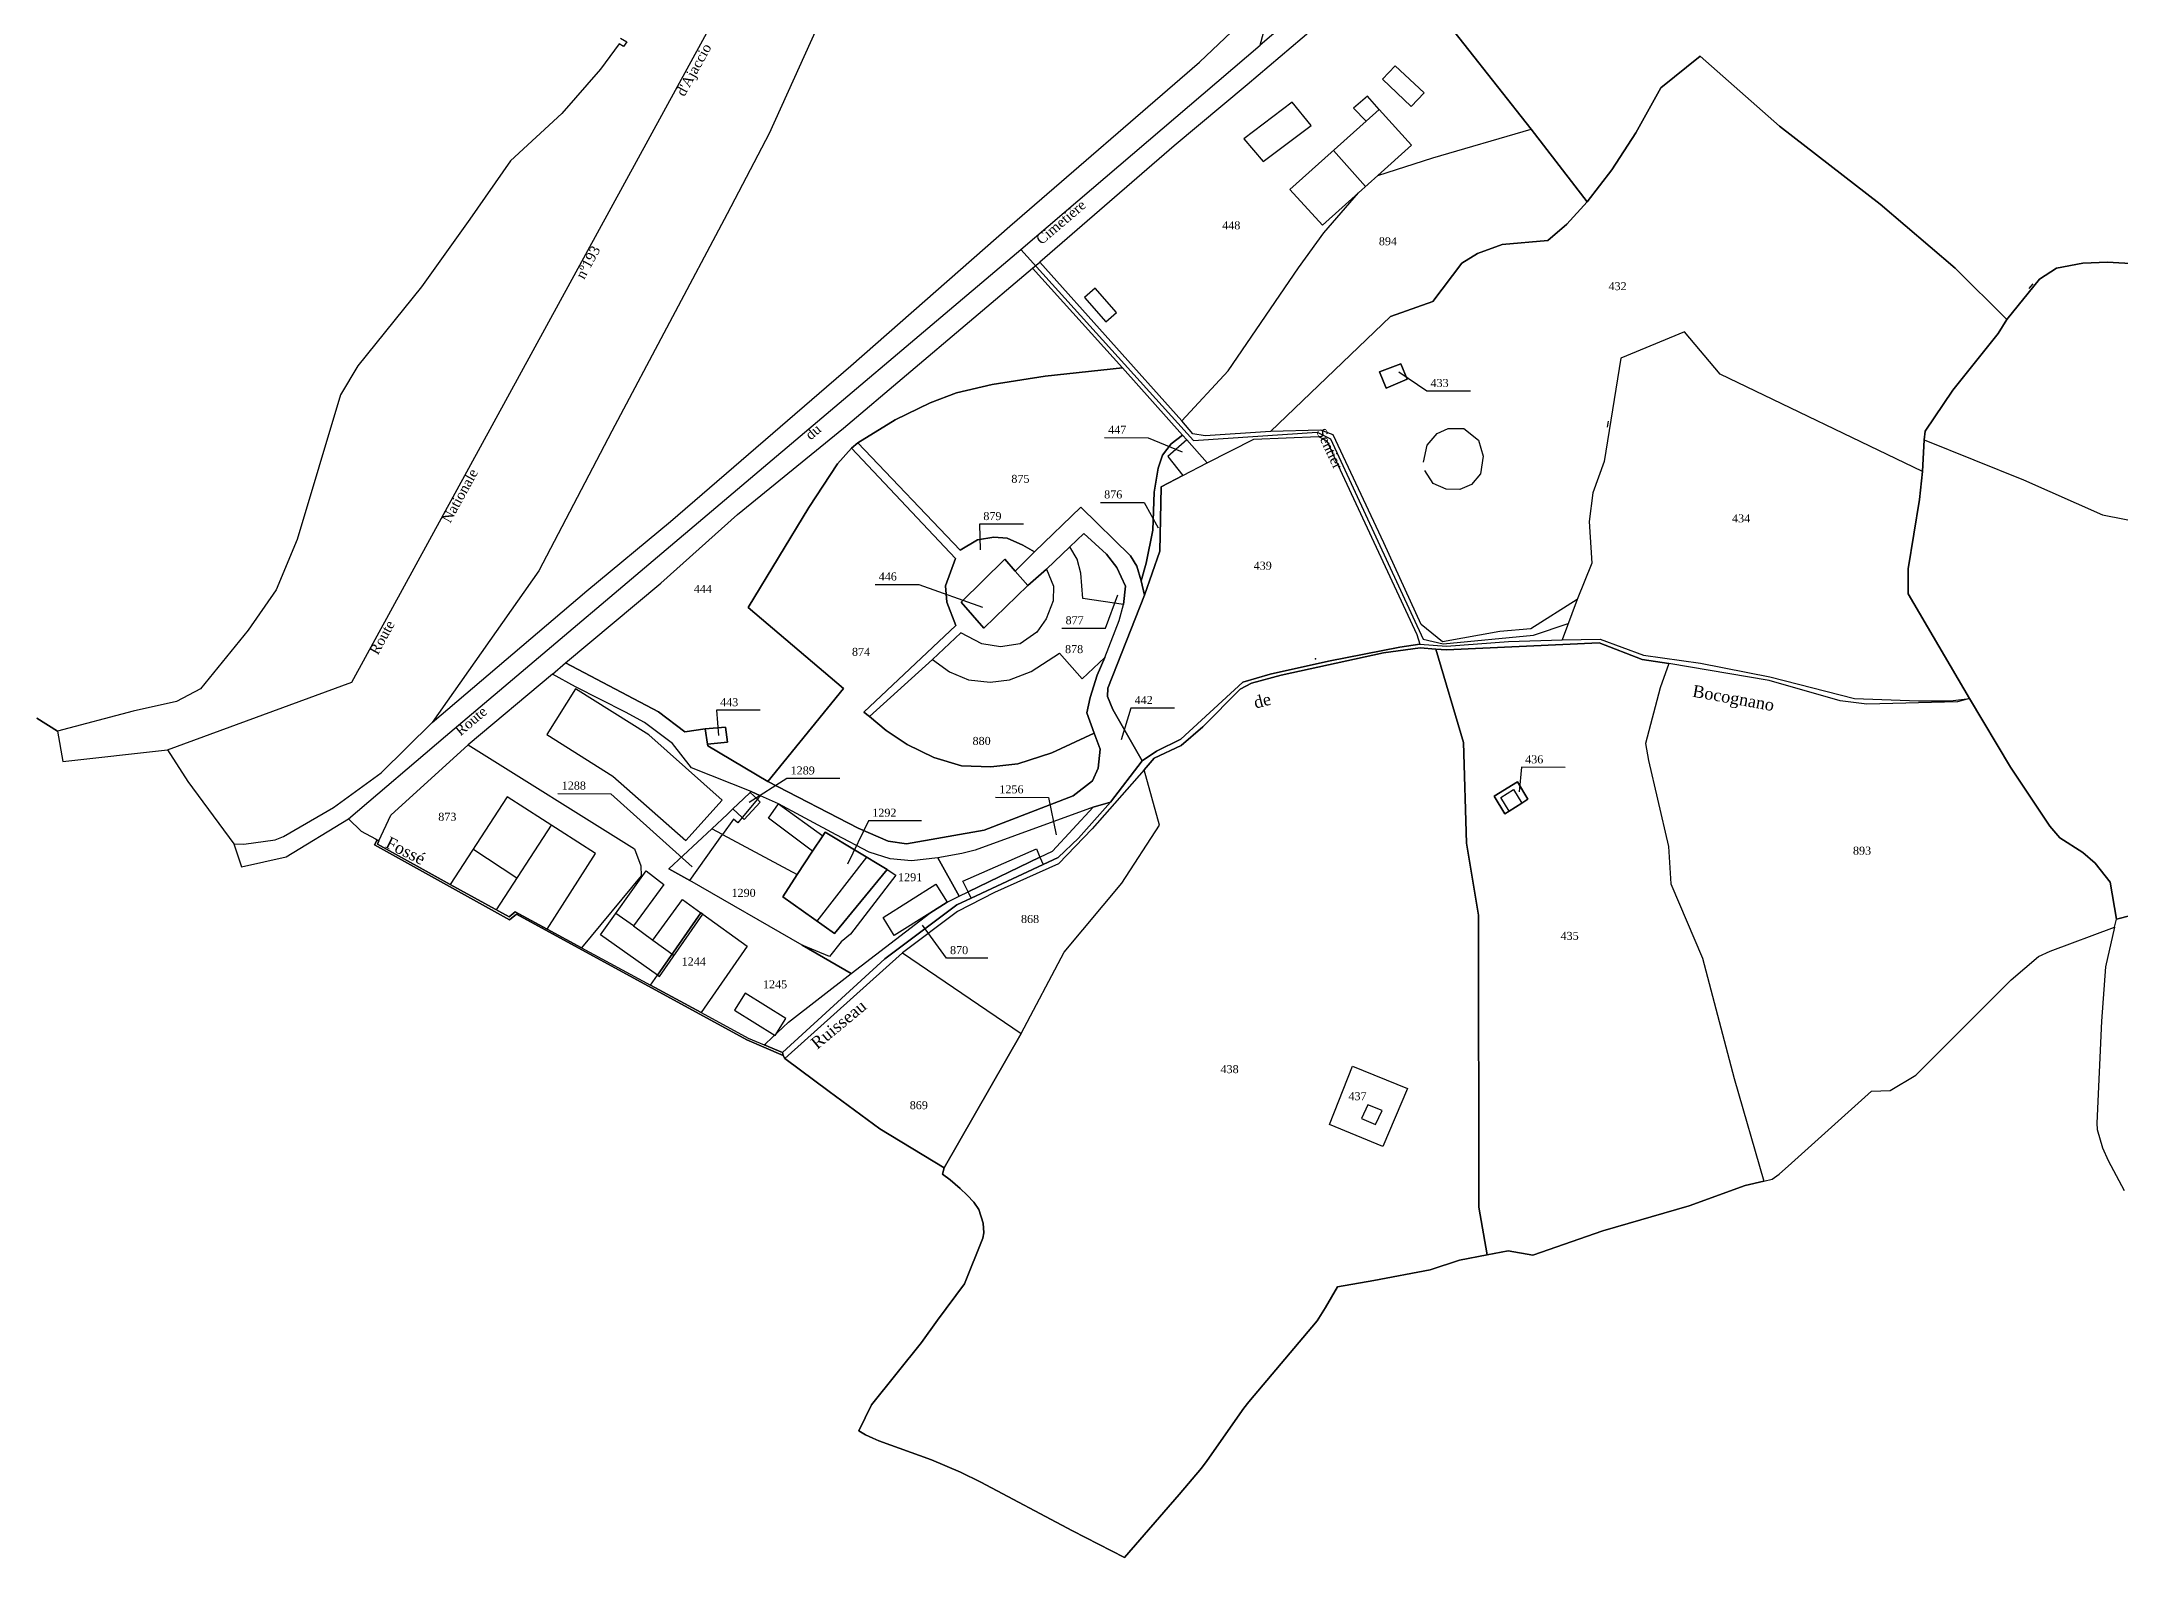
# Model space of a CAD drawing. Extents: x 1206804 to 1210977, y 6152742 to 6157901.
# Drawn here: x 1207753 to 1208273, y 6154386 to 6154765 of the extents above; entities that cross this region are included whole.
import ezdxf

# ---------------------------------------------------------------- set-up
doc = ezdxf.new("R2010")
doc.units = 0
doc.linetypes.add('CONTINU', pattern=[0])
doc.layers.get('0').update_dxf_attribs({"linetype": 'CONTINU'})
for name, color, linetype in [('1FLECHEFL', 7, 'CONTINU'), ('1LIEUDIT', 7, 'CONTINU'), ('1PARCELLE', 7, 'CONTINU'), ('1SECTION', 7, 'CONTINU'), ('1SUBDSECT', 7, 'CONTINU'), ('1TRONFLUV', 7, 'CONTINU'), ('1TROUPARCELLE', 7, 'CONTINU'), ('1ZONCOMM', 7, 'CONTINU'), ('3BATIDUR', 7, 'CONTINU'), ('3BATILEGER', 7, 'CONTINU'), ('3FISCLINE', 7, 'CONTINUOUS'), ('3FLECHEPAR', 7, 'CONTINU'), ('3MURNONMI', 7, 'CONTINU'), ('3PARCELLETEX', 7, 'CONTINU'), ('3SENTIER', 7, 'CONTINU'), ('3TRONFLUVTEX', 7, 'CONTINU'), ('3ZONCOMMTEX', 7, 'CONTINU')]:
    doc.layers.add(name, color=color, linetype=linetype)
doc.styles.get("Standard").update_dxf_attribs({"font": 'Times New Roman'})

# ---------------------------------------------------------------- blocks, each defined once
blk = doc.blocks.new('FLECHRU1')
blk.add_point((0, 0))
blk = doc.blocks.new('MURNOMI')
blk.add_line((-0.75, 0.5), (0.75, 0.5))

msp = doc.modelspace()

# ---------------------------------------------------------------- linework, layer by layer
at = {"layer": '1LIEUDIT'}
for points in [[(1207751.95, 6154595.49), (1207757.13, 6154592.28), (1207758.45, 6154584.71), (1207784.62, 6154587.56), (1207789.68, 6154579.64), (1207801.23, 6154564.06), (1207803.09, 6154558.34), (1207814.25, 6154560.83), (1207829.86, 6154570.33), (1207833.07, 6154567.22), (1207836.64, 6154565.35), (1207837.06, 6154565.11), (1207836.41, 6154563.83), (1207870.14, 6154545.1), (1207871.87, 6154546.48), (1207929.45, 6154515.11), (1207938.56, 6154511.15), (1207938.95, 6154510.46), (1207950, 6154502.18), (1207962.7, 6154492.83), (1207978.75, 6154483.07), (1207978.33, 6154481.51), (1207980.28, 6154480.1), (1207982.76, 6154477.94), (1207984.54, 6154476.26), (1207986.16, 6154474.5), (1207987.41, 6154472.7), (1207988.54, 6154469.31), (1207988.66, 6154466.89), (1207988.41, 6154465.51), (1207983.88, 6154454.15), (1207977.13, 6154445.06), (1207973.09, 6154439.44), (1207960.6, 6154423.85), (1207957.41, 6154417.39), (1207959.12, 6154416.41), (1207960.94, 6154415.56), (1207962.4, 6154414.87), (1207975.57, 6154410.1), (1207982.87, 6154407.03), (1207987.97, 6154404.52), (1208010.83, 6154392.35), (1208023.84, 6154385.73), (1208037.48, 6154401.49), (1208043.1, 6154408.04), (1208044.49, 6154409.97), (1208053.71, 6154423.06), (1208054.9, 6154424.63), (1208072.01, 6154444.83), (1208074.1, 6154448.19), (1208077.09, 6154453.34), (1208086.14, 6154454.93), (1208100.22, 6154457.58), (1208107.62, 6154460.06), (1208114.46, 6154461.38), (1208119.76, 6154462.4), (1208125.95, 6154461.27), (1208143.43, 6154467.36), (1208164.96, 6154473.64), (1208179.02, 6154478.68), (1208183.66, 6154479.78), (1208185.78, 6154480.28), (1208187.47, 6154481.54), (1208190.58, 6154484.29), (1208210.58, 6154502.29), (1208215.24, 6154502.46), (1208221.62, 6154506.31), (1208245.47, 6154530.06), (1208252.32, 6154535.95), (1208255.27, 6154537.3), (1208271.35, 6154543.28), (1208271.81, 6154545.27), (1208270.2, 6154554.52), (1208266.48, 6154559.25), (1208263.4, 6154561.96), (1208257.61, 6154565.58), (1208255.13, 6154568.47), (1208245.32, 6154583.25), (1208235.1, 6154600.45), (1208235.1, 6154600.45), (1208219.71, 6154626.6), (1208219.72, 6154632.81), (1208222.59, 6154650.19), (1208223.28, 6154657.16), (1208223.71, 6154665.07), (1208223.95, 6154667.26), (1208230.9, 6154677.49), (1208242.25, 6154691.65), (1208244.4, 6154695.14), (1208231.52, 6154707.95), (1208212.71, 6154723.97), (1208187.55, 6154743.47), (1208167.76, 6154760.94), (1208157.93, 6154753.09), (1208151.62, 6154741.81), (1208145.66, 6154732.54), (1208139.47, 6154724.53), (1208125.51, 6154742.71), (1208091.87, 6154785.49)], [(1208088.37, 6154789.85), (1208057.79, 6154763.69), (1208060.92, 6154775.54)], [(1208276.71, 6154709.06), (1208269.53, 6154709.48), (1208263.4, 6154709.21), (1208256.8, 6154708), (1208252.53, 6154705.23), (1208244.4, 6154695.14), (1208231.52, 6154707.95), (1208212.71, 6154723.97), (1208187.55, 6154743.47), (1208167.76, 6154760.94), (1208157.93, 6154753.09), (1208151.62, 6154741.81), (1208145.66, 6154732.54), (1208139.47, 6154724.53), (1208125.51, 6154742.71), (1208091.87, 6154785.49)], [(1208276.71, 6154709.06), (1208269.53, 6154709.48), (1208263.4, 6154709.21), (1208256.8, 6154708), (1208252.53, 6154705.23), (1208244.4, 6154695.14), (1208242.25, 6154691.65), (1208230.9, 6154677.49), (1208223.95, 6154667.26), (1208223.71, 6154665.07), (1208223.28, 6154657.16), (1208222.59, 6154650.19), (1208219.72, 6154632.81), (1208219.71, 6154626.6), (1208235.1, 6154600.45), (1208245.32, 6154583.25), (1208255.13, 6154568.47), (1208257.61, 6154565.58), (1208263.4, 6154561.96), (1208266.48, 6154559.25), (1208270.2, 6154554.52), (1208271.81, 6154545.27), (1208279.31, 6154547.21)]]:
    msp.add_lwpolyline(points, dxfattribs=at)
at = {"layer": '1PARCELLE'}
for points in [[(1207957.54, 6154791.46), (1207935.04, 6154741.64), (1207924.55, 6154721.56), (1207895.67, 6154667.28), (1207877.46, 6154632.35), (1207850.75, 6154594.42), (1207889.41, 6154627.31), (1207910.32, 6154644.64), (1207955.47, 6154683.55), (1207995.22, 6154718.51), (1208042.58, 6154759.51), (1208060.11, 6154776.14)], [(1208091.87, 6154785.49), (1208125.51, 6154742.71), (1208139.47, 6154724.53), (1208145.66, 6154732.54), (1208151.62, 6154741.81), (1208157.93, 6154753.09), (1208167.76, 6154760.94), (1208187.55, 6154743.47), (1208212.71, 6154723.97), (1208231.52, 6154707.95), (1208244.4, 6154695.14), (1208252.53, 6154705.23), (1208256.8, 6154708), (1208263.4, 6154709.21), (1208269.53, 6154709.48), (1208276.71, 6154709.06), (1208296.77, 6154704.56), (1208301.7, 6154704.15), (1208309.68, 6154704.75), (1208308.32, 6154724.17), (1208304.89, 6154755.39), (1208302.82, 6154771.57)], [(1207897.88, 6154765.49), (1207899.41, 6154764.55), (1207898.63, 6154763.41), (1207897.54, 6154764.06), (1207892.88, 6154757.74), (1207883.22, 6154746.65), (1207870.37, 6154734.77), (1207860.17, 6154720.2), (1207848.15, 6154703.35), (1207832.21, 6154683.57), (1207827.87, 6154676.36), (1207817.06, 6154640.2), (1207811.79, 6154627.57), (1207804.83, 6154617.49), (1207792.89, 6154602.83), (1207786.9, 6154599.67), (1207776.05, 6154597.25), (1207757.13, 6154592.28), (1207751.95, 6154595.49)], [(1208276.71, 6154709.06), (1208269.53, 6154709.48), (1208263.4, 6154709.21), (1208256.8, 6154708), (1208252.53, 6154705.23), (1208244.4, 6154695.14), (1208242.25, 6154691.65), (1208230.9, 6154677.49), (1208223.95, 6154667.26), (1208223.71, 6154665.07), (1208223.71, 6154665.07), (1208248.58, 6154655.07), (1208268.31, 6154646.36), (1208278.92, 6154644.22)], [(1208279.31, 6154547.21), (1208271.81, 6154545.27), (1208270.2, 6154554.52), (1208266.48, 6154559.25), (1208263.4, 6154561.96), (1208257.61, 6154565.58), (1208255.13, 6154568.47), (1208245.32, 6154583.25), (1208235.1, 6154600.45), (1208219.71, 6154626.6), (1208219.72, 6154632.81), (1208222.59, 6154650.19), (1208223.28, 6154657.16), (1208223.71, 6154665.07), (1208223.71, 6154665.07), (1208248.58, 6154655.07), (1208268.31, 6154646.36), (1208278.92, 6154644.22)]]:
    msp.add_lwpolyline(points, dxfattribs=at)
for points in [[(1208091.87, 6154785.49), (1208079.28, 6154774.84), (1208054.51, 6154753.82), (1208036.28, 6154738.59), (1208002.64, 6154709.47), (1208038.2, 6154669.79), (1208049.73, 6154682.28), (1208067.3, 6154708.09), (1208073.65, 6154716.81), (1208082.33, 6154726.81), (1208087.17, 6154731.16), (1208100.95, 6154735.59), (1208125.51, 6154742.71), (1208091.87, 6154785.49)], [(1208097.96, 6154618.88), (1208088.67, 6154639.3), (1208075.97, 6154666.35), (1208072.91, 6154667.51), (1208060.37, 6154667.16), (1208090.3, 6154695.88), (1208100.91, 6154699.69), (1208108.2, 6154709.27), (1208112.1, 6154711.68), (1208118.24, 6154713.94), (1208129.67, 6154714.87), (1208134.43, 6154718.99), (1208139.47, 6154724.53), (1208145.66, 6154732.54), (1208151.62, 6154741.81), (1208157.93, 6154753.09), (1208167.76, 6154760.94), (1208187.55, 6154743.47), (1208212.71, 6154723.97), (1208231.52, 6154707.95), (1208244.4, 6154695.14), (1208242.25, 6154691.65), (1208230.9, 6154677.49), (1208223.95, 6154667.26), (1208223.71, 6154665.07), (1208223.28, 6154657.16), (1208172.77, 6154681.46), (1208163.8, 6154692.07), (1208147.89, 6154685.52), (1208143.72, 6154659.68), (1208140.92, 6154651.81), (1208139.99, 6154644.63), (1208140.7, 6154634.22), (1208136.96, 6154625.16), (1208125.42, 6154617.81), (1208117.67, 6154617.14), (1208103.3, 6154614.62), (1208097.96, 6154618.88)], [(1208038.2, 6154669.79), (1208049.73, 6154682.28), (1208067.3, 6154708.09), (1208073.65, 6154716.81), (1208082.33, 6154726.81), (1208087.17, 6154731.16), (1208100.95, 6154735.59), (1208125.51, 6154742.71), (1208139.47, 6154724.53), (1208134.43, 6154718.99), (1208129.67, 6154714.87), (1208118.24, 6154713.94), (1208112.1, 6154711.68), (1208108.2, 6154709.27), (1208100.91, 6154699.69), (1208090.3, 6154695.88), (1208060.37, 6154667.16), (1208044, 6154666.09), (1208040.91, 6154666.57), (1208038.2, 6154669.79)], [(1207934.72, 6154579.65), (1207919.7, 6154588.58), (1207919.64, 6154589.02), (1207924.62, 6154589.51), (1207924.12, 6154593.25), (1207919.06, 6154592.8), (1207913.93, 6154592.08), (1207907.36, 6154597.09), (1207884.13, 6154609.34), (1207907.92, 6154629.27), (1207927.14, 6154646.43), (1207953.58, 6154667.98), (1208000.84, 6154707.96), (1208023.37, 6154683.09), (1208003.98, 6154680.95), (1207990.75, 6154678.94), (1207981.87, 6154676.83), (1207975.3, 6154674.35), (1207966.52, 6154670.06), (1207957.2, 6154664.31), (1207955.62, 6154663.02), (1207952.09, 6154659.11), (1207944.94, 6154648.15), (1207929.74, 6154623.16), (1207953.62, 6154602.96), (1207934.72, 6154579.65)], [(1208235.1, 6154600.45), (1208219.71, 6154626.6), (1208219.72, 6154632.81), (1208222.59, 6154650.19), (1208223.28, 6154657.16), (1208172.77, 6154681.46), (1208163.8, 6154692.07), (1208147.89, 6154685.52), (1208143.72, 6154659.68), (1208140.92, 6154651.81), (1208139.99, 6154644.63), (1208140.7, 6154634.22), (1208136.96, 6154625.16), (1208133.23, 6154615.11), (1208142.77, 6154615.24), (1208153.61, 6154611.25), (1208167.84, 6154609.26), (1208185.18, 6154605.8), (1208206.34, 6154600.39), (1208222.31, 6154599.86), (1208230.28, 6154599.85), (1208235.1, 6154600.45)], [(1208028.05, 6154629.86), (1208026.94, 6154633.5), (1208025.38, 6154636.05), (1208012.93, 6154648.27), (1208001.31, 6154637.05), (1207998.47, 6154638.75), (1207994.5, 6154640.48), (1207991.22, 6154640.74), (1207987.06, 6154640.09), (1207982.73, 6154637.53), (1207957.2, 6154664.31), (1207966.52, 6154670.06), (1207975.3, 6154674.35), (1207981.87, 6154676.83), (1207990.75, 6154678.94), (1208003.98, 6154680.95), (1208023.37, 6154683.09), (1208038.32, 6154666.24), (1208035.48, 6154664.07), (1208033.36, 6154661.26), (1208032.27, 6154657.98), (1208031.3, 6154652.03), (1208030.96, 6154642.52), (1208029.28, 6154634.26), (1208028.05, 6154629.86)], [(1208087.57, 6154682.08), (1208092.92, 6154684.08), (1208094.5, 6154680.23), (1208089.22, 6154678.02), (1208087.57, 6154682.08)], [(1208028.27, 6154584.82), (1208020.92, 6154597.7), (1208019.61, 6154600.91), (1208019.65, 6154603.02), (1208028.84, 6154626.22), (1208032.64, 6154637.23), (1208033.04, 6154653.36), (1208038.41, 6154656.16), (1208044.49, 6154659.31), (1208056.19, 6154665.26), (1208072.36, 6154665.91), (1208074.38, 6154664.8), (1208076.55, 6154660.08), (1208096.88, 6154616.44), (1208097.65, 6154614.03), (1208092.64, 6154613.24), (1208074.85, 6154609.77), (1208060.27, 6154606.47), (1208053.45, 6154604.47), (1208037.94, 6154590.22), (1208031.82, 6154587.22), (1208028.27, 6154584.82)], [(1208028.84, 6154626.22), (1208028.05, 6154629.86), (1208029.28, 6154634.26), (1208030.96, 6154642.52), (1208031.3, 6154652.03), (1208032.27, 6154657.98), (1208033.36, 6154661.26), (1208035.48, 6154664.07), (1208038.32, 6154666.24), (1208039.43, 6154665.11), (1208034.64, 6154660.93), (1208038.41, 6154656.16), (1208033.04, 6154653.36), (1208032.64, 6154637.23), (1208028.84, 6154626.22)], [(1208016.23, 6154591.75), (1208017.78, 6154587.75), (1208017.29, 6154583.02), (1208015.84, 6154579.83), (1208010.99, 6154576.06), (1207988.8, 6154567.5), (1207969.37, 6154564.09), (1207964.74, 6154564.8), (1207957.26, 6154568.05), (1207934.72, 6154579.65), (1207953.62, 6154602.96), (1207929.74, 6154623.16), (1207944.94, 6154648.15), (1207952.09, 6154659.11), (1207955.62, 6154663.02), (1207981.63, 6154635.45), (1207979.07, 6154628.6), (1207979.43, 6154624.49), (1207981.67, 6154618.64), (1207958.66, 6154596.97), (1207960.08, 6154595.9), (1207964.27, 6154592.39), (1207969.55, 6154588.96), (1207976.17, 6154585.7), (1207983.14, 6154583.57), (1207990.44, 6154583.33), (1207997.18, 6154584.11), (1208005.66, 6154586.83), (1208016.23, 6154591.75)], [(1208001.31, 6154637.05), (1207996.55, 6154632.27), (1207993.96, 6154635.27), (1207982.98, 6154624.46), (1207988.68, 6154618.03), (1207999.68, 6154628.64), (1208004.33, 6154632.76), (1208006.09, 6154628.46), (1208006.02, 6154624.87), (1208004.23, 6154620.32), (1208001.94, 6154617.02), (1207997.74, 6154614.08), (1207992.87, 6154613.36), (1207988.15, 6154614.11), (1207982.95, 6154616.81), (1207975.81, 6154610.17), (1207960.08, 6154595.9), (1207958.66, 6154596.97), (1207981.67, 6154618.64), (1207979.43, 6154624.49), (1207979.07, 6154628.6), (1207981.63, 6154635.45), (1207955.62, 6154663.02), (1207957.2, 6154664.31), (1207982.73, 6154637.53), (1207987.06, 6154640.09), (1207991.22, 6154640.74), (1207994.5, 6154640.48), (1207998.47, 6154638.75), (1208001.31, 6154637.05)], [(1208038.41, 6154656.16), (1208044.49, 6154659.31), (1208039.43, 6154665.11), (1208034.64, 6154660.93), (1208038.41, 6154656.16)], [(1208020.32, 6154574.5), (1208016.05, 6154573.29), (1207986.52, 6154562.48), (1207983.17, 6154561.66), (1207977.19, 6154560.61), (1207970.62, 6154559.86), (1207965.3, 6154560.33), (1207960.05, 6154562), (1207951.77, 6154566.31), (1207937.38, 6154574.09), (1207932.83, 6154576.13), (1207930.54, 6154577.17), (1207915.63, 6154583.06), (1207910.86, 6154589.15), (1207903.88, 6154594.41), (1207899.12, 6154596.98), (1207886.6, 6154603.35), (1207880.83, 6154606.48), (1207884.13, 6154609.34), (1207907.36, 6154597.09), (1207913.93, 6154592.08), (1207919.06, 6154592.8), (1207919.64, 6154589.02), (1207919.7, 6154588.58), (1207934.72, 6154579.65), (1207957.26, 6154568.05), (1207964.74, 6154564.8), (1207969.37, 6154564.09), (1207988.8, 6154567.5), (1208010.99, 6154576.06), (1208015.84, 6154579.83), (1208017.29, 6154583.02), (1208017.78, 6154587.75), (1208016.23, 6154591.75), (1208014.43, 6154596.84), (1208015.24, 6154600.68), (1208016.99, 6154606.27), (1208018.89, 6154610.66), (1208022.54, 6154619.95), (1208023.57, 6154623.88), (1208024.09, 6154628.47), (1208021.97, 6154633.2), (1208019.34, 6154636.52), (1208013.69, 6154641.63), (1208010.2, 6154638.3), (1208004.33, 6154632.76), (1207999.68, 6154628.64), (1207996.55, 6154632.27), (1208001.31, 6154637.05), (1208012.93, 6154648.27), (1208025.38, 6154636.05), (1208026.94, 6154633.5), (1208028.05, 6154629.86), (1208028.84, 6154626.22), (1208019.65, 6154603.02), (1208019.61, 6154600.91), (1208020.92, 6154597.7), (1208028.27, 6154584.82), (1208020.32, 6154574.5)], [(1208010.2, 6154638.3), (1208013.69, 6154641.63), (1208019.34, 6154636.52), (1208021.97, 6154633.2), (1208024.09, 6154628.47), (1208023.57, 6154623.88), (1208013.44, 6154625.42), (1208012.89, 6154631.71), (1208012, 6154635.24), (1208010.2, 6154638.3)], [(1208018.89, 6154610.66), (1208022.54, 6154619.95), (1208023.57, 6154623.88), (1208013.44, 6154625.42), (1208012.89, 6154631.71), (1208012, 6154635.24), (1208010.2, 6154638.3), (1208004.33, 6154632.76), (1208006.09, 6154628.46), (1208006.02, 6154624.87), (1208004.23, 6154620.32), (1208001.94, 6154617.02), (1207997.74, 6154614.08), (1207992.87, 6154613.36), (1207988.15, 6154614.11), (1207982.95, 6154616.81), (1207975.81, 6154610.17), (1207980.06, 6154607.08), (1207984.81, 6154605.09), (1207990.29, 6154604.54), (1207995.11, 6154605.07), (1208000.5, 6154607.14), (1208007.58, 6154611.76), (1208013.24, 6154605.34), (1208018.89, 6154610.66)], [(1207996.55, 6154632.27), (1207999.68, 6154628.64), (1207988.68, 6154618.03), (1207982.98, 6154624.46), (1207993.96, 6154635.27), (1207996.55, 6154632.27)], [(1208119.76, 6154462.4), (1208114.46, 6154461.38), (1208112.44, 6154473.3), (1208112.33, 6154546.27), (1208109.37, 6154564.28), (1208108.6, 6154589.44), (1208101.7, 6154612.78), (1208104.34, 6154612.57), (1208142.52, 6154614.31), (1208153.23, 6154610.14), (1208159.9, 6154609.13), (1208157.77, 6154603.09), (1208154.1, 6154589.16), (1208154.84, 6154584.94), (1208157.1, 6154575.29), (1208159.86, 6154563.43), (1208160.43, 6154554.09), (1208168.35, 6154535.54), (1208176.26, 6154505.45), (1208183.66, 6154479.78), (1208179.02, 6154478.68), (1208164.96, 6154473.64), (1208143.43, 6154467.36), (1208125.95, 6154461.27), (1208119.76, 6154462.4)], [(1208010.83, 6154392.35), (1207987.97, 6154404.52), (1207982.87, 6154407.03), (1207975.57, 6154410.1), (1207962.4, 6154414.87), (1207960.94, 6154415.56), (1207959.12, 6154416.41), (1207957.41, 6154417.39), (1207960.6, 6154423.85), (1207973.09, 6154439.44), (1207977.13, 6154445.06), (1207983.88, 6154454.15), (1207988.41, 6154465.51), (1207988.66, 6154466.89), (1207988.54, 6154469.31), (1207987.41, 6154472.7), (1207986.16, 6154474.5), (1207984.54, 6154476.26), (1207982.76, 6154477.94), (1207980.28, 6154480.1), (1207978.33, 6154481.51), (1207978.75, 6154483.07), (1207998.01, 6154516.71), (1208008.74, 6154536.98), (1208023.17, 6154554.26), (1208032.57, 6154568.74), (1208028.78, 6154582.62), (1208031.27, 6154585.49), (1208038.02, 6154588.64), (1208043.44, 6154593.3), (1208052.75, 6154602.75), (1208055.56, 6154604.22), (1208063.01, 6154606.24), (1208088.57, 6154611.81), (1208097.79, 6154613.06), (1208101.7, 6154612.78), (1208108.6, 6154589.44), (1208109.37, 6154564.28), (1208112.33, 6154546.27), (1208112.44, 6154473.3), (1208114.46, 6154461.38), (1208107.62, 6154460.06), (1208100.22, 6154457.58), (1208086.14, 6154454.93), (1208077.09, 6154453.34), (1208074.1, 6154448.19), (1208072.01, 6154444.83), (1208054.9, 6154424.63), (1208053.71, 6154423.06), (1208044.49, 6154409.97), (1208043.1, 6154408.04), (1208037.48, 6154401.49), (1208023.84, 6154385.73), (1208010.83, 6154392.35)], [(1208018.89, 6154610.66), (1208016.99, 6154606.27), (1208015.24, 6154600.68), (1208014.43, 6154596.84), (1208016.23, 6154591.75), (1208005.66, 6154586.83), (1207997.18, 6154584.11), (1207990.44, 6154583.33), (1207983.14, 6154583.57), (1207976.17, 6154585.7), (1207969.55, 6154588.96), (1207964.27, 6154592.39), (1207960.08, 6154595.9), (1207975.81, 6154610.17), (1207980.06, 6154607.08), (1207984.81, 6154605.09), (1207990.29, 6154604.54), (1207995.11, 6154605.07), (1208000.5, 6154607.14), (1208007.58, 6154611.76), (1208013.24, 6154605.34), (1208018.89, 6154610.66)], [(1208271.81, 6154545.27), (1208270.2, 6154554.52), (1208266.48, 6154559.25), (1208263.4, 6154561.96), (1208257.61, 6154565.58), (1208255.13, 6154568.47), (1208245.32, 6154583.25), (1208235.1, 6154600.45), (1208232.05, 6154599.62), (1208209.44, 6154598.97), (1208202.72, 6154599.84), (1208185.02, 6154604.9), (1208159.9, 6154609.13), (1208157.77, 6154603.09), (1208154.1, 6154589.16), (1208154.84, 6154584.94), (1208157.1, 6154575.29), (1208159.86, 6154563.43), (1208160.43, 6154554.09), (1208168.35, 6154535.54), (1208176.26, 6154505.45), (1208183.66, 6154479.78), (1208185.78, 6154480.28), (1208187.47, 6154481.54), (1208190.58, 6154484.29), (1208210.58, 6154502.29), (1208215.24, 6154502.46), (1208221.62, 6154506.31), (1208245.47, 6154530.06), (1208252.32, 6154535.95), (1208255.27, 6154537.3), (1208271.35, 6154543.28), (1208271.81, 6154545.27)], [(1207933.78, 6154513.85), (1207934.17, 6154514.21), (1207939.87, 6154519.51), (1207955.49, 6154531.68), (1207943.26, 6154538.74), (1207915.19, 6154554.92), (1207909.94, 6154557.83), (1207920.73, 6154567.86), (1207924.59, 6154571.52), (1207925.96, 6154572.81), (1207928.59, 6154575.32), (1207930.29, 6154576.93), (1207930.54, 6154577.17), (1207915.63, 6154583.06), (1207910.86, 6154589.15), (1207903.88, 6154594.41), (1207899.12, 6154596.98), (1207886.6, 6154603.35), (1207880.83, 6154606.48), (1207859.76, 6154588.82), (1207901.39, 6154562.85), (1207902.92, 6154558.56), (1207903.04, 6154556.09), (1207888.09, 6154538.13), (1207905.39, 6154528.76), (1207907.11, 6154531.28), (1207917.96, 6154546.88), (1207918.48, 6154546.5), (1207929.49, 6154538.5), (1207918.02, 6154521.9), (1207929.79, 6154515.53), (1207933.78, 6154513.85)], [(1207919.64, 6154589.02), (1207919.06, 6154592.8), (1207924.12, 6154593.25), (1207924.62, 6154589.51), (1207919.64, 6154589.02)], [(1207859.76, 6154588.82), (1207901.39, 6154562.85), (1207902.92, 6154558.56), (1207903.04, 6154556.09), (1207888.09, 6154538.13), (1207879.5, 6154542.78), (1207871.5, 6154547.12), (1207870.07, 6154545.83), (1207855.3, 6154553.95), (1207837.08, 6154563.98), (1207837.48, 6154564.85), (1207840.45, 6154571.24), (1207859.76, 6154588.82)], [(1207968.34, 6154536.86), (1207998.01, 6154516.71), (1208008.74, 6154536.98), (1208023.17, 6154554.26), (1208032.57, 6154568.74), (1208028.78, 6154582.62), (1208015.8, 6154567.85), (1208007.32, 6154559.06), (1207991.39, 6154551.9), (1207982.06, 6154547.15), (1207968.34, 6154536.86)], [(1208124.7, 6154575.23), (1208122.05, 6154579.61), (1208116.27, 6154575.99), (1208118.91, 6154571.63), (1208120, 6154572.3), (1208123.16, 6154574.27), (1208124.7, 6154575.23)], [(1207930.54, 6154577.17), (1207932.83, 6154576.13), (1207932.07, 6154575.22), (1207928.26, 6154570.65), (1207927.15, 6154569.34), (1207926.07, 6154570.25), (1207923.35, 6154566.45), (1207920.73, 6154567.86), (1207924.59, 6154571.52), (1207925.96, 6154572.81), (1207928.59, 6154575.32), (1207930.29, 6154576.93), (1207930.54, 6154577.17)], [(1207955.49, 6154531.68), (1207975.22, 6154546.78), (1207979.55, 6154549.48), (1207982.48, 6154550.98), (1207977.19, 6154560.61), (1207970.62, 6154559.86), (1207965.3, 6154560.33), (1207960.05, 6154562), (1207951.77, 6154566.31), (1207937.38, 6154574.09), (1207932.83, 6154576.13), (1207932.07, 6154575.22), (1207928.26, 6154570.65), (1207927.15, 6154569.34), (1207926.07, 6154570.25), (1207923.35, 6154566.45), (1207942.05, 6154556.39), (1207945.89, 6154562.25), (1207948.43, 6154566.1), (1207949, 6154566.97), (1207964.54, 6154557.65), (1207966.69, 6154556.28), (1207955.39, 6154541.54), (1207953.04, 6154539.63), (1207950.09, 6154535.91), (1207943.26, 6154538.74), (1207955.49, 6154531.68)], [(1208020.32, 6154574.5), (1208012.34, 6154565.53), (1208007.26, 6154560.67), (1208003.5, 6154558.9), (1207985.55, 6154550.51), (1207981.94, 6154548.82), (1207963.92, 6154535.31), (1207938.37, 6154511.92), (1207933.78, 6154513.85), (1207934.17, 6154514.21), (1207939.87, 6154519.51), (1207955.49, 6154531.68), (1207975.22, 6154546.78), (1207979.55, 6154549.48), (1207982.48, 6154550.98), (1207984.78, 6154552.09), (1208002.7, 6154560.78), (1208005.83, 6154562.3), (1208016.05, 6154573.29), (1208020.32, 6154574.5)], [(1207982.48, 6154550.98), (1207984.78, 6154552.09), (1208002.7, 6154560.78), (1208005.83, 6154562.3), (1208016.05, 6154573.29), (1207986.52, 6154562.48), (1207983.17, 6154561.66), (1207977.19, 6154560.61), (1207982.48, 6154550.98)], [(1207923.35, 6154566.45), (1207920.73, 6154567.86), (1207909.94, 6154557.83), (1207915.19, 6154554.92), (1207923.35, 6154566.45)], [(1207964.54, 6154557.65), (1207949, 6154566.97), (1207948.43, 6154566.1), (1207945.89, 6154562.25), (1207942.05, 6154556.39), (1207938.41, 6154550.86), (1207951.34, 6154541.69), (1207964.54, 6154557.65)], [(1207923.35, 6154566.45), (1207942.05, 6154556.39), (1207938.41, 6154550.86), (1207951.34, 6154541.69), (1207964.54, 6154557.65), (1207966.69, 6154556.28), (1207955.39, 6154541.54), (1207953.04, 6154539.63), (1207950.09, 6154535.91), (1207943.26, 6154538.74), (1207915.19, 6154554.92), (1207923.35, 6154566.45)], [(1207905.39, 6154528.76), (1207907.11, 6154531.28), (1207917.96, 6154546.88), (1207918.48, 6154546.5), (1207929.49, 6154538.5), (1207918.02, 6154521.9), (1207905.39, 6154528.76)], [(1207968.34, 6154536.86), (1207998.01, 6154516.71), (1207978.75, 6154483.07), (1207962.7, 6154492.83), (1207950, 6154502.18), (1207938.95, 6154510.46), (1207968.34, 6154536.86)], [(1208075.05, 6154493.95), (1208080.8, 6154508.5), (1208094.59, 6154502.93), (1208088.4, 6154488.46), (1208075.05, 6154493.95)]]:
    msp.add_lwpolyline(points, close=True, dxfattribs=at)
at = {"layer": '1SECTION'}
msp.add_lwpolyline([(1207751.95, 6154595.49), (1207757.13, 6154592.28), (1207758.45, 6154584.71), (1207784.62, 6154587.56), (1207789.68, 6154579.64), (1207801.23, 6154564.06), (1207803.09, 6154558.34), (1207814.25, 6154560.83), (1207829.86, 6154570.33), (1207833.07, 6154567.22), (1207836.64, 6154565.35), (1207837.06, 6154565.11), (1207836.41, 6154563.83), (1207870.14, 6154545.1), (1207871.87, 6154546.48), (1207929.45, 6154515.11), (1207938.56, 6154511.15), (1207938.95, 6154510.46), (1207950, 6154502.18), (1207962.7, 6154492.83), (1207978.75, 6154483.07), (1207978.33, 6154481.51), (1207980.28, 6154480.1), (1207982.76, 6154477.94), (1207984.54, 6154476.26), (1207986.16, 6154474.5), (1207987.41, 6154472.7), (1207988.54, 6154469.31), (1207988.66, 6154466.89), (1207988.41, 6154465.51), (1207983.88, 6154454.15), (1207977.13, 6154445.06), (1207973.09, 6154439.44), (1207960.6, 6154423.85), (1207957.41, 6154417.39), (1207959.12, 6154416.41), (1207960.94, 6154415.56), (1207962.4, 6154414.87), (1207975.57, 6154410.1), (1207982.87, 6154407.03), (1207987.97, 6154404.52), (1208010.83, 6154392.35), (1208023.84, 6154385.73), (1208037.48, 6154401.49), (1208043.1, 6154408.04), (1208044.49, 6154409.97), (1208053.71, 6154423.06), (1208054.9, 6154424.63), (1208072.01, 6154444.83), (1208074.1, 6154448.19), (1208077.09, 6154453.34), (1208086.14, 6154454.93), (1208100.22, 6154457.58), (1208107.62, 6154460.06), (1208114.46, 6154461.38), (1208119.76, 6154462.4), (1208125.95, 6154461.27), (1208143.43, 6154467.36), (1208164.96, 6154473.64), (1208179.02, 6154478.68), (1208183.66, 6154479.78), (1208185.78, 6154480.28), (1208187.47, 6154481.54), (1208190.58, 6154484.29), (1208210.58, 6154502.29), (1208215.24, 6154502.46), (1208221.62, 6154506.31), (1208245.47, 6154530.06), (1208252.32, 6154535.95), (1208255.27, 6154537.3), (1208271.35, 6154543.28), (1208269.07, 6154533.31), (1208268.1, 6154519.73), (1208266.86, 6154494.27), (1208266.98, 6154492.72), (1208268.35, 6154488.13), (1208269.69, 6154484.97), (1208273.74, 6154477.48)], dxfattribs=at)
at = {"layer": '1SUBDSECT'}
for points in [[(1208088.37, 6154789.85), (1208057.79, 6154763.69), (1208060.92, 6154775.54)], [(1207751.95, 6154595.49), (1207757.13, 6154592.28), (1207758.45, 6154584.71), (1207784.62, 6154587.56), (1207789.68, 6154579.64), (1207801.23, 6154564.06), (1207803.09, 6154558.34), (1207814.25, 6154560.83), (1207829.86, 6154570.33), (1207833.07, 6154567.22), (1207836.64, 6154565.35), (1207837.06, 6154565.11), (1207836.41, 6154563.83), (1207870.14, 6154545.1), (1207871.87, 6154546.48), (1207929.45, 6154515.11), (1207938.56, 6154511.15), (1207938.95, 6154510.46), (1207950, 6154502.18), (1207962.7, 6154492.83), (1207978.75, 6154483.07), (1207978.33, 6154481.51), (1207980.28, 6154480.1), (1207982.76, 6154477.94), (1207984.54, 6154476.26), (1207986.16, 6154474.5), (1207987.41, 6154472.7), (1207988.54, 6154469.31), (1207988.66, 6154466.89), (1207988.41, 6154465.51), (1207983.88, 6154454.15), (1207977.13, 6154445.06), (1207973.09, 6154439.44), (1207960.6, 6154423.85), (1207957.41, 6154417.39), (1207959.12, 6154416.41), (1207960.94, 6154415.56), (1207962.4, 6154414.87), (1207975.57, 6154410.1), (1207982.87, 6154407.03), (1207987.97, 6154404.52), (1208010.83, 6154392.35), (1208023.84, 6154385.73), (1208037.48, 6154401.49), (1208043.1, 6154408.04), (1208044.49, 6154409.97), (1208053.71, 6154423.06), (1208054.9, 6154424.63), (1208072.01, 6154444.83), (1208074.1, 6154448.19), (1208077.09, 6154453.34), (1208086.14, 6154454.93), (1208100.22, 6154457.58), (1208107.62, 6154460.06), (1208114.46, 6154461.38), (1208119.76, 6154462.4), (1208125.95, 6154461.27), (1208143.43, 6154467.36), (1208164.96, 6154473.64), (1208179.02, 6154478.68), (1208183.66, 6154479.78), (1208185.78, 6154480.28), (1208187.47, 6154481.54), (1208190.58, 6154484.29), (1208210.58, 6154502.29), (1208215.24, 6154502.46), (1208221.62, 6154506.31), (1208245.47, 6154530.06), (1208252.32, 6154535.95), (1208255.27, 6154537.3), (1208271.35, 6154543.28), (1208271.81, 6154545.27), (1208279.31, 6154547.21)]]:
    msp.add_lwpolyline(points, dxfattribs=at)
at = {"layer": '1TRONFLUV'}
for points in [[(1208097.65, 6154614.03), (1208104.36, 6154613.52), (1208119.8, 6154614.69), (1208133.23, 6154615.11), (1208142.77, 6154615.24), (1208153.61, 6154611.25), (1208167.84, 6154609.26), (1208185.18, 6154605.8), (1208206.34, 6154600.39), (1208222.31, 6154599.86), (1208230.28, 6154599.85), (1208235.1, 6154600.45), (1208232.05, 6154599.62), (1208209.44, 6154598.97), (1208202.72, 6154599.84), (1208185.02, 6154604.9), (1208159.9, 6154609.13), (1208153.23, 6154610.14), (1208142.52, 6154614.31), (1208104.34, 6154612.57), (1208101.7, 6154612.78), (1208097.79, 6154613.06), (1208088.57, 6154611.81), (1208063.01, 6154606.24), (1208055.56, 6154604.22), (1208052.75, 6154602.75), (1208043.44, 6154593.3), (1208038.02, 6154588.64), (1208031.27, 6154585.49), (1208028.78, 6154582.62), (1208015.8, 6154567.85), (1208007.32, 6154559.06), (1207991.39, 6154551.9), (1207982.06, 6154547.15), (1207968.34, 6154536.86), (1207938.95, 6154510.46), (1207938.56, 6154511.15), (1207938.37, 6154511.92), (1207963.92, 6154535.31), (1207981.94, 6154548.82), (1207985.55, 6154550.51), (1208003.5, 6154558.9), (1208007.26, 6154560.67), (1208012.34, 6154565.53), (1208020.32, 6154574.5), (1208028.27, 6154584.82), (1208031.82, 6154587.22), (1208037.94, 6154590.22), (1208053.45, 6154604.47), (1208060.27, 6154606.47), (1208074.85, 6154609.77), (1208092.64, 6154613.24), (1208097.65, 6154614.03)], [(1207905.39, 6154528.76), (1207918.02, 6154521.9), (1207929.79, 6154515.53), (1207933.78, 6154513.85), (1207938.37, 6154511.92), (1207938.56, 6154511.15), (1207929.45, 6154515.11), (1207871.87, 6154546.48), (1207870.14, 6154545.1), (1207836.41, 6154563.83), (1207837.06, 6154565.11), (1207837.48, 6154564.85), (1207837.08, 6154563.98), (1207855.3, 6154553.95), (1207870.07, 6154545.83), (1207871.5, 6154547.12), (1207879.5, 6154542.78), (1207888.09, 6154538.13), (1207905.39, 6154528.76)]]:
    msp.add_lwpolyline(points, close=True, dxfattribs=at)
at = {"layer": '1TROUPARCELLE'}
for points in [[(1208087.57, 6154682.08), (1208092.92, 6154684.08), (1208094.5, 6154680.23), (1208089.22, 6154678.02), (1208087.57, 6154682.08)], [(1208116.27, 6154575.99), (1208122.05, 6154579.61), (1208124.7, 6154575.23), (1208123.16, 6154574.27), (1208120, 6154572.3), (1208118.91, 6154571.63), (1208116.27, 6154575.99)], [(1208075.05, 6154493.95), (1208080.8, 6154508.5), (1208094.59, 6154502.93), (1208088.4, 6154488.46), (1208075.05, 6154493.95)]]:
    msp.add_lwpolyline(points, close=True, dxfattribs=at)
at = {"layer": '1ZONCOMM'}
for points in [[(1207758.45, 6154584.71), (1207784.62, 6154587.56), (1207830.71, 6154604.53), (1208018.87, 6154948.7)], [(1207758.45, 6154584.71), (1207784.62, 6154587.56), (1207830.71, 6154604.53), (1208018.87, 6154948.7)], [(1207829.86, 6154570.33), (1207854.1, 6154591.02), (1207997.97, 6154712.64), (1208057.79, 6154763.69)], [(1207829.86, 6154570.33), (1207854.1, 6154591.02), (1207997.97, 6154712.64), (1208057.79, 6154763.69)], [(1207997.97, 6154712.64), (1208041.12, 6154664.9), (1208072.03, 6154667.01), (1208075.37, 6154665.32), (1208098.54, 6154615.23), (1208103.5, 6154614.11), (1208126.1, 6154616.21), (1208134.73, 6154619.15)]]:
    msp.add_lwpolyline(points, dxfattribs=at)
at = {"layer": '3BATIDUR'}
for points in [[(1208053.65, 6154740.35), (1208058.54, 6154734.68), (1208070.51, 6154743.67), (1208065.73, 6154749.5), (1208053.65, 6154740.35)], [(1208087.52, 6154747.65), (1208084.55, 6154750.94), (1208081.1, 6154747.95), (1208084.22, 6154744.7), (1208087.52, 6154747.65)], [(1208087.52, 6154747.65), (1208095.59, 6154738.72), (1208087.17, 6154731.16), (1208082.33, 6154726.81), (1208073.33, 6154718.73), (1208065.14, 6154727.66), (1208084.22, 6154744.7), (1208087.52, 6154747.65)], [(1208013.87, 6154700.68), (1208019.19, 6154694.57), (1208021.85, 6154696.9), (1208016.55, 6154702.99), (1208013.87, 6154700.68)], [(1208087.57, 6154682.08), (1208089.22, 6154678.02), (1208094.5, 6154680.23), (1208092.92, 6154684.08), (1208087.57, 6154682.08)], [(1207996.55, 6154632.27), (1207993.96, 6154635.27), (1207982.98, 6154624.46), (1207988.68, 6154618.03), (1207999.68, 6154628.64), (1207996.55, 6154632.27)], [(1207923.24, 6154574.97), (1207904.95, 6154591.35), (1207886.63, 6154602.87), (1207879.44, 6154591.42), (1207895.96, 6154581.04), (1207914.22, 6154564.91), (1207923.24, 6154574.97)], [(1207919.64, 6154589.02), (1207919.06, 6154592.8), (1207924.12, 6154593.25), (1207924.62, 6154589.51), (1207919.64, 6154589.02)], [(1208123.16, 6154574.27), (1208120, 6154572.3), (1208117.93, 6154575.67), (1208121.06, 6154577.7), (1208123.16, 6154574.27)], [(1207855.3, 6154553.95), (1207870.07, 6154545.83), (1207871.5, 6154547.12), (1207879.5, 6154542.78), (1207891.65, 6154561.65), (1207869.54, 6154575.86), (1207855.3, 6154553.95)], [(1207932.07, 6154575.22), (1207928.26, 6154570.65), (1207925.96, 6154572.81), (1207928.59, 6154575.32), (1207930.29, 6154576.93), (1207932.07, 6154575.22)], [(1207932.07, 6154575.22), (1207928.26, 6154570.65), (1207928.8, 6154570.15), (1207932.78, 6154574.54), (1207932.07, 6154575.22)], [(1207937.38, 6154574.09), (1207948.43, 6154566.1), (1207945.89, 6154562.25), (1207934.84, 6154570.53), (1207937.38, 6154574.09)], [(1207949, 6154566.97), (1207964.54, 6154557.65), (1207951.34, 6154541.69), (1207938.41, 6154550.86), (1207942.05, 6154556.39), (1207945.89, 6154562.25), (1207948.43, 6154566.1), (1207949, 6154566.97)], [(1208002.7, 6154560.78), (1207984.78, 6154552.09), (1207983.47, 6154554.73), (1208001.82, 6154562.86), (1208002.7, 6154560.78)], [(1207904.26, 6154557.35), (1207908.68, 6154553.95), (1207901.09, 6154543.56), (1207905.95, 6154540), (1207913.37, 6154550.22), (1207917.96, 6154546.88), (1207907.11, 6154531.28), (1207892.84, 6154541.33), (1207904.26, 6154557.35)], [(1208003.5, 6154558.9), (1207985.55, 6154550.51), (1207984.78, 6154552.09), (1208002.7, 6154560.78), (1208003.5, 6154558.9)], [(1207979.55, 6154549.48), (1207975.22, 6154546.78), (1207966.27, 6154541.18), (1207963.52, 6154545.67), (1207976.67, 6154554.02), (1207979.55, 6154549.48)], [(1207918.48, 6154546.5), (1207917.96, 6154546.88), (1207907.11, 6154531.28), (1207907.59, 6154530.94), (1207918.48, 6154546.5)], [(1207939.17, 6154520.42), (1207928.99, 6154526.73), (1207926.35, 6154522.48), (1207936.53, 6154516.16), (1207939.17, 6154520.42)], [(1208084.67, 6154498.86), (1208083.12, 6154495.42), (1208086.61, 6154493.98), (1208088.22, 6154497.48), (1208084.67, 6154498.86)]]:
    msp.add_lwpolyline(points, close=True, dxfattribs=at)
at = {"layer": '3BATILEGER'}
msp.add_lwpolyline([(1208091.48, 6154758.58), (1208088.31, 6154755.22), (1208095.5, 6154748.42), (1208098.71, 6154751.82), (1208091.48, 6154758.58)], close=True, dxfattribs=at)
at = {"layer": '3FISCLINE'}
for points in [[(1208076.07, 6154737.42), (1208084.12, 6154728.42)], [(1208098.57, 6154659.49), (1208099.47, 6154663.78), (1208102, 6154666.65), (1208104.71, 6154667.87), (1208108.69, 6154667.92), (1208112.31, 6154665.03), (1208113.51, 6154661.02), (1208112.82, 6154656.6), (1208110.6, 6154653.93), (1208107.66, 6154652.66), (1208104.23, 6154652.72), (1208100.98, 6154654.2), (1208098.88, 6154657.42)], [(1207866.84, 6154547.61), (1207880.58, 6154568.77)], [(1207871.96, 6154555.49), (1207860.99, 6154562.78)], [(1207947, 6154544.77), (1207959.41, 6154560.72)], [(1207901.09, 6154543.56), (1207896.66, 6154546.7)], [(1207905.95, 6154540), (1207911.26, 6154536.18)]]:
    msp.add_lwpolyline(points, dxfattribs=at)
at = {"layer": '3FLECHEPAR'}
for points in [[(1208110.33, 6154677.26), (1208099.41, 6154677.28), (1208092.4, 6154682.02)], [(1208018.84, 6154665.63), (1208029.76, 6154665.61), (1208038.24, 6154662.06)], [(1208017.85, 6154649.43), (1208028.77, 6154649.41), (1208032.24, 6154643.12)], [(1207998.56, 6154643.99), (1207987.64, 6154644.01), (1207987.73, 6154637.62)], [(1207961.48, 6154628.92), (1207972.41, 6154628.89), (1207988.34, 6154623.29)], [(1208008.19, 6154617.99), (1208019.11, 6154617.97), (1208022.21, 6154626.35)], [(1207932.75, 6154597.48), (1207921.84, 6154597.5), (1207922.39, 6154591.15)], [(1208036.38, 6154598.02), (1208025.46, 6154598.04), (1208022.99, 6154590.05)], [(1208133.99, 6154583.2), (1208123.07, 6154583.22), (1208122.5, 6154577.12)], [(1207952.69, 6154580.42), (1207939.44, 6154580.44), (1207930.05, 6154574.46)], [(1207882.23, 6154576.66), (1207895.47, 6154576.63), (1207915.79, 6154558.33)], [(1207991.61, 6154575.73), (1208004.87, 6154575.7), (1208006.8, 6154566.33)], [(1207973.09, 6154569.84), (1207959.85, 6154569.87), (1207954.62, 6154559.03)], [(1207989.66, 6154535.5), (1207979.31, 6154535.52), (1207973.37, 6154543.73)]]:
    msp.add_lwpolyline(points, dxfattribs=at)
at = {"layer": '3SENTIER'}
for points in [[(1208000.84, 6154707.96), (1208002.64, 6154709.47)], [(1207801.23, 6154564.06), (1207803.72, 6154563.99), (1207811.55, 6154565.11), (1207813.6, 6154565.91), (1207826.16, 6154573.21), (1207838.03, 6154581.8), (1207850.75, 6154594.42)]]:
    msp.add_lwpolyline(points, dxfattribs=at)

# ---------------------------------------------------------------- block references
at = {"layer": '1FLECHEFL', "rotation": 193.1}
msp.add_blockref('FLECHRU1', (1208071.63, 6154610.37), dxfattribs=at)
at = {"layer": '3MURNONMI'}
for p, rotation in [((1208250.88, 6154703.19), 51.2), ((1208145.22, 6154668.94), 80.9)]:
    msp.add_blockref('MURNOMI', p, dxfattribs=dict(at, rotation=rotation))

# ---------------------------------------------------------------- texts
at = {"layer": '3PARCELLETEX'}
for s, p in [('448', (1208048.27, 6154717.69)), ('894', (1208087.43, 6154713.71)), ('432', (1208144.84, 6154702.49)), ('433', (1208100.34, 6154678.28)), ('447', (1208019.77, 6154666.63)), ('875', (1207995.56, 6154654.32)), ('876', (1208018.76, 6154650.43)), ('879', (1207988.56, 6154645.01)), ('434', (1208175.71, 6154644.45)), ('439', (1208056.13, 6154632.62)), ('446', (1207962.41, 6154629.92)), ('444', (1207916.19, 6154626.82)), ('877', (1208009.12, 6154618.99)), ('878', (1208008.98, 6154611.76)), ('874', (1207955.72, 6154611.08)), ('443', (1207922.76, 6154598.5)), ('442', (1208026.38, 6154599.04)), ('880', (1207985.87, 6154588.82)), ('1289', (1207940.39, 6154581.44)), ('436', (1208124, 6154584.22)), ('1288', (1207883.18, 6154577.66)), ('1256', (1207992.57, 6154576.73)), ('1292', (1207960.8, 6154570.87)), ('873', (1207852.31, 6154569.86)), ('893', (1208205.94, 6154561.39)), ('1291', (1207967.24, 6154554.75)), ('1290', (1207925.61, 6154550.84)), ('868', (1207997.97, 6154544.31)), ('435', (1208132.85, 6154540.09)), ('870', (1207980.23, 6154536.52)), ('1244', (1207913.15, 6154533.68)), ('1245', (1207933.48, 6154527.99)), ('438', (1208047.85, 6154506.78)), ('869', (1207970.16, 6154497.77)), ('437', (1208079.82, 6154500.02))]:
    msp.add_text(s, height=2, dxfattribs=at).set_placement(p)
at = {"layer": '3TRONFLUVTEX'}
for s, rotation, p in [('Bocognano', 349.8, (1208165.64, 6154600.91)), ('de', 14.9, (1208056.6, 6154597.87)), ('Fossé', 333.5, (1207838.85, 6154563.35)), ('Ruisseau', 39.6, (1207947.02, 6154512.59))]:
    msp.add_text(s, height=3, rotation=rotation, dxfattribs=at).set_placement(p)
at = {"layer": '3ZONCOMMTEX'}
for s, rotation, p in [("d'Ajaccio", 61.3, (1207913.82, 6154750.71)), ("d'Ajaccio", 61.3, (1207913.82, 6154750.71)), ('Cimetière', 40.4, (1208003.09, 6154713.72)), ('Cimetière', 40.4, (1208003.09, 6154713.72)), ('nº193', 61.3, (1207888.74, 6154705.02)), ('nº193', 61.3, (1207888.74, 6154705.02)), ('du', 40.3, (1207945.37, 6154664.89)), ('du', 40.3, (1207945.37, 6154664.89)), ('Sentier', 295, (1208071.74, 6154667.2)), ('Nationale', 61.3, (1207855.27, 6154644.07)), ('Nationale', 61.3, (1207855.27, 6154644.07)), ('Route', 61.3, (1207837.19, 6154611.13)), ('Route', 61.3, (1207837.19, 6154611.13)), ('Route', 40.3, (1207857.87, 6154590.93)), ('Route', 40.3, (1207857.87, 6154590.93))]:
    msp.add_text(s, height=2.5, rotation=rotation, dxfattribs=at).set_placement(p)

doc.saveas('drawing.dxf')
